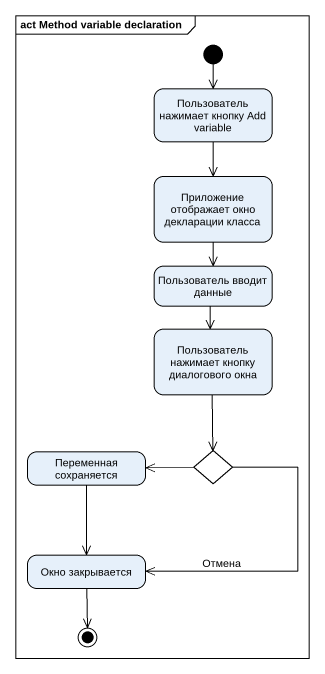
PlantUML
@startuml
mainframe act Method variable declaration
hide empty description
state "Пользователь нажимает кнопку Add variable" as Пользователь_нажимает
state "Приложение отображает окно декларации класса" as Приложение_отображает_окно
state "Пользователь вводит данные" as Пользователь_вводит_данные
state "Пользователь нажимает кнопку диалогового окна" as Пользователь_нажимает_2
state "Переменная сохраняется" as Переменная_сохраняется
state choice1 <<choice>>
state "Окно закрывается" as Окно_закрывается
[*] --> Пользователь_нажимает
Пользователь_нажимает --> Приложение_отображает_окно
Приложение_отображает_окно --> Пользователь_вводит_данные
Пользователь_вводит_данные --> Пользователь_нажимает_2
Пользователь_нажимает_2 --> choice1
Переменная_сохраняется --> Окно_закрывается
choice1 -left-> Переменная_сохраняется
choice1 --> Окно_закрывается : Отмена
Окно_закрывается --> [*]
@enduml
